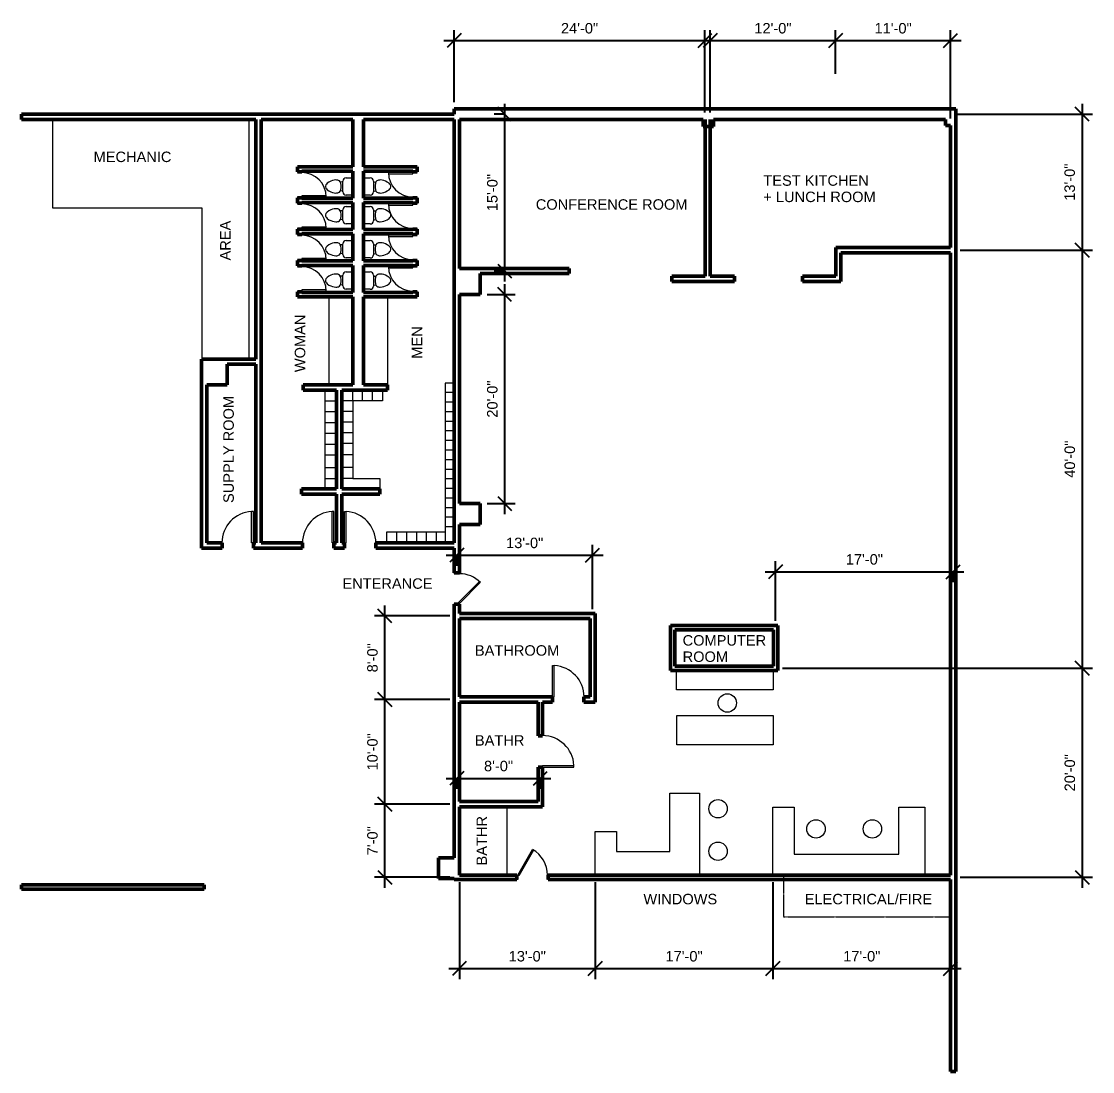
# Model space of a CAD drawing. Header units: inches. Extents: x 1913 to 17425, y -6710 to 1064.
# Drawn here: x 9635 to 10865, y -6710 to -5504 of the extents above; entities that cross this region are included whole.
import ezdxf

# ---------------------------------------------------------------- set-up
doc = ezdxf.new("R2010")
doc.units = ezdxf.units.IN
doc.header["$MEASUREMENT"] = 0
doc.linetypes.add('Demolished 3_16_', pattern=[0.28125, 0.1875, -0.09375])
for name, color, linetype, lineweight in [('A-ANNO-DIMS', 211, 'Continuous', 9), ('A-DETL-DEMO', 6, 'Demolished 3_16_', 9), ('A-DETL-MBND', 5, 'Continuous', 9), ('A-DOOR', 31, 'Continuous', 13), ('A-DOOR-FRAM', 31, 'Continuous', 20), ('A-WALL', 113, 'Continuous', 13), ('G-ANNO-TEXT', 231, 'Continuous', 9), ('I-WALL', 2, 'Continuous', 13), ('P-SANR-FIXT', 6, 'Continuous', 9)]:
    doc.layers.add(name, color=color, linetype=linetype, lineweight=lineweight)
doc.styles.add('Arial', font='arial.ttf', dxfattribs={"height": 12})
doc.styles.add('Arial_1', font='arial.ttf', dxfattribs={"height": 20})
doc.dimstyles.new('Linear_-_3_32__Arial', dxfattribs={"dimscale": 12, "dimtxt": 12.243113, "dimasz": 1.333333, "dimexe": 1, "dimexo": 0.666667, "dimgap": 0.666667, "dimtad": 1, "dimdec": 5, "dimrnd": 0.03125, "dimzin": 1, "dimdsep": 46, "dimlunit": 4, "dimtxsty": 'Arial', "dimblk1": 'OBLIQUE', "dimblk2": 'OBLIQUE', "dimsah": 1, "dimcen": 0.09, "dimdle": 1, "dimazin": 0, "dimtfac": 1, "dimtdec": 4, "dimtix": 1, "dimtmove": 0, "dimatfit": 3, "dimfxl": 1, "dimtvp": 1, "dimtfill": 1, "dimfrac": 2, "dimtolj": 1, "dimtzin": 0, "dimarcsym": 2})

# ---------------------------------------------------------------- blocks, each defined once
blk = doc.blocks.new('Single-Flush - 36_ x 84_-368894-Level 1')
at = {"layer": 'A-DOOR', "lineweight": 20}
for p, q in [((16, -3), (16, -39)), ((18, -3), (16, -3)), ((18, -3), (18, -39)), ((18, -39), (16, -39))]:
    blk.add_line(p, q, dxfattribs=at)
at = {"layer": 'A-DOOR', "lineweight": 9}
blk.add_arc((18, -3), 36.1, 180, 266.8211, dxfattribs=at)
blk = doc.blocks.new('Door-Interior-Single-1_Panel-Wood - 34_ x 80_-368912-Level 1')
at = {"layer": 'A-DOOR', "lineweight": 20}
for p, q in [((-1.2, -31.1), (15.8, -1.7)), ((17, -2.4), (0, -31.8)), ((15.8, -1.7), (17, -2.4)), ((0, -31.8), (-1.2, -31.1))]:
    blk.add_line(p, q, dxfattribs=at)
at = {"layer": 'A-DOOR', "lineweight": 9}
blk.add_arc((17, -2.4), 34, 180, 240, dxfattribs=at)
at = {"layer": 'A-DOOR-FRAM'}
for p, q in [((-18, 2.6), (-17, 2.6)), ((-18, -2.4), (-18, 2.6)), ((-17, 2.6), (-17, -2.4)), ((17, 2.6), (18, 2.6)), ((17, -2.4), (17, 2.6)), ((18, 2.6), (18, -2.4)), ((-17, -2.4), (-18, -2.4)), ((18, -2.4), (17, -2.4))]:
    blk.add_line(p, q, dxfattribs=at)
blk = doc.blocks.new('Single-Flush - 36_ x 84_-359215-Level 1')
at = {"layer": 'A-DOOR', "lineweight": 20}
for p, q in [((16, 2.5), (16, 38.5)), ((18, 38.5), (16, 38.5)), ((18, 2.5), (18, 38.5)), ((18, 2.5), (16, 2.5))]:
    blk.add_line(p, q, dxfattribs=at)
at = {"layer": 'A-DOOR', "lineweight": 9}
blk.add_arc((18, 2.5), 36.1, 93.1789, 180, dxfattribs=at)
blk = doc.blocks.new('Door-Interior-Single-1_Panel-Wood - 34_ x 80_-368923-Level 1')
at = {"layer": 'A-DOOR', "lineweight": 20}
for p, q in [((-7, 26.9), (-8, 25.9)), ((-8, 25.9), (16, 1.9)), ((17, 2.9), (-7, 26.9)), ((16, 1.9), (17, 2.9))]:
    blk.add_line(p, q, dxfattribs=at)
at = {"layer": 'A-DOOR', "lineweight": 9}
blk.add_arc((17, 2.9), 34, 135, 180, dxfattribs=at)
at = {"layer": 'A-DOOR-FRAM'}
for p, q in [((-17, 2.9), (-18, 2.9)), ((-18, 2.9), (-18, -3.1)), ((-17, -3.1), (-17, 2.9)), ((17, 2.9), (17, -3.1)), ((18, 2.9), (17, 2.9)), ((18, -3.1), (18, 2.9)), ((-18, -3.1), (-17, -3.1)), ((17, -3.1), (18, -3.1))]:
    blk.add_line(p, q, dxfattribs=at)
blk = doc.blocks.new('Single-Flush - 36_ x 84_-368911-Level 1')
at = {"layer": 'A-DOOR', "lineweight": 20}
for p, q in [((16, 3), (16, 39)), ((18, 39), (16, 39)), ((18, 3), (18, 39)), ((18, 3), (16, 3))]:
    blk.add_line(p, q, dxfattribs=at)
at = {"layer": 'A-DOOR', "lineweight": 9}
blk.add_arc((18, 3), 36.1, 93.1789, 180, dxfattribs=at)
blk = doc.blocks.new('Door-Interior-Single-1_Panel-Wood - 28_ x 80_-369651-Level 1')
at = {"layer": 'A-DOOR', "lineweight": 20}
for p, q in [((14, 30.4), (12.6, 30.4)), ((12.6, 30.4), (12.6, 2.4)), ((14, 2.4), (14, 30.4)), ((12.6, 2.4), (14, 2.4))]:
    blk.add_line(p, q, dxfattribs=at)
at = {"layer": 'A-DOOR', "lineweight": 9}
blk.add_arc((14, 2.4), 28, 90, 180, dxfattribs=at)
at = {"layer": 'A-DOOR-FRAM'}
for p, q in [((-14, 2.4), (-15, 2.4)), ((-15, 2.4), (-15, -2.6)), ((-14, -2.6), (-14, 2.4)), ((14, 2.4), (14, -2.6)), ((15, 2.4), (14, 2.4)), ((15, -2.6), (15, 2.4)), ((-15, -2.6), (-14, -2.6)), ((14, -2.6), (15, -2.6))]:
    blk.add_line(p, q, dxfattribs=at)
blk = doc.blocks.new('Toilet-Domestic-3D - Toilet-Domestic-3D-363334-Level 1')
at = {"layer": 'P-SANR-FIXT'}
for p, q in [((-10, 19.5), (10, 19.5)), ((-10, 11.7), (-10, 19.5)), ((10, 19.5), (10, 11.7)), ((-7.4, 1), (-7.5, 0)), ((-7.5, 0), (-7.3, -2)), ((-7.2, 2), (-7.4, 1)), ((-7, 3), (-7.2, 2)), ((-6.4, 4), (-7, 3)), ((-5.2, 5), (-6.4, 4)), ((6.2, 8), (-6.3, 8)), ((-4.9, 8), (-5.2, 5)), ((-3.8, 5.5), (-5.2, 5)), ((-1, 6), (-3.8, 5.5)), ((1, 6), (-1, 6)), ((3.8, 5.5), (1, 6)), ((5.2, 5), (3.8, 5.5)), ((4.9, 8), (5.2, 5)), ((6.4, 4), (5.2, 5)), ((7, 3), (6.4, 4)), ((7.2, 2), (7, 3)), ((7.4, 1), (7.2, 2)), ((7.3, -2), (7.5, 0)), ((7.5, 0), (7.4, 1)), ((-7.3, -2), (-6.8, -4)), ((-6.8, -4), (-6.1, -6)), ((-6.1, -6), (-5.1, -8)), ((-5.1, -8), (-3.7, -10)), ((-3.7, -10), (-2.7, -11)), ((-2.7, -11), (-1.9, -11.5)), ((-1.9, -11.5), (-0.5, -12)), ((-0.5, -12), (0.5, -12)), ((0.5, -12), (1.9, -11.5)), ((1.9, -11.5), (2.7, -11)), ((2.7, -11), (3.7, -10)), ((3.7, -10), (5.1, -8)), ((5.1, -8), (6.1, -6)), ((6.1, -6), (6.8, -4)), ((6.8, -4), (7.3, -2))]:
    blk.add_line(p, q, dxfattribs=at)
for centre, start, end in [((-6.3, 11.7), 180, 270), ((6.2, 11.7), 270, 360)]:
    blk.add_arc(centre, 3.73, start, end, dxfattribs=at)
blk = doc.blocks.new('_Oblique')
at = {"color": 0, "linetype": 'ByBlock', "lineweight": -2}
blk.add_line((-0.5, -0.5), (0.5, 0.5), dxfattribs=at)
blk = doc.blocks.new('*D440')
at = {"layer": 'A-ANNO-DIMS', "color": 0, "lineweight": -2, "transparency": 16777216}
for p, q in [((10570.2, -5564.1), (10570.2, -5514.1)), ((10702.2, -5615.6), (10702.2, -5514.1)), ((10558.2, -5526.1), (10714.2, -5526.1))]:
    blk.add_line(p, q, dxfattribs=at)
at = {"layer": 'Defpoints', "color": 0, "lineweight": 0, "transparency": 16777216}
for p in [(10702.2, -5526.1), (10570.2, -5572.1), (10702.2, -5623.6)]:
    blk.add_point(p, dxfattribs=at)
at = {"layer": 'A-ANNO-DIMS', "color": 0, "lineweight": -2, "transparency": 16777216, "xscale": 16, "yscale": 16, "zscale": 16, "rotation": 180}
blk.add_blockref('_Oblique', (10570.2, -5526.1), dxfattribs=at)
at = {"layer": 'A-ANNO-DIMS', "color": 0, "lineweight": -2, "transparency": 16777216, "xscale": 16, "yscale": 16, "zscale": 16}
blk.add_blockref('_Oblique', (10702.2, -5526.1), dxfattribs=at)
at = {"layer": 'A-ANNO-DIMS', "color": 3, "lineweight": 0, "transparency": 16777216, "insert": (10636.2, -5512), "char_height": 12, "width": 77.979, "attachment_point": 5, "style": 'Arial'}
blk.add_mtext('\\A1;11\'-0"', dxfattribs=at)
blk = doc.blocks.new('*D441')
at = {"layer": 'A-ANNO-DIMS', "color": 0, "lineweight": -2, "transparency": 16777216}
for p, q in [((10426.2, -5608.6), (10426.2, -5514.1)), ((10570.2, -5564.1), (10570.2, -5514.1)), ((10414.2, -5526.1), (10582.2, -5526.1))]:
    blk.add_line(p, q, dxfattribs=at)
at = {"layer": 'Defpoints', "color": 0, "lineweight": 0, "transparency": 16777216}
for p in [(10570.2, -5526.1), (10570.2, -5572.1), (10426.2, -5616.6)]:
    blk.add_point(p, dxfattribs=at)
at = {"layer": 'A-ANNO-DIMS', "color": 0, "lineweight": -2, "transparency": 16777216, "xscale": 16, "yscale": 16, "zscale": 16, "rotation": 180}
blk.add_blockref('_Oblique', (10426.2, -5526.1), dxfattribs=at)
at = {"layer": 'A-ANNO-DIMS', "color": 0, "lineweight": -2, "transparency": 16777216, "xscale": 16, "yscale": 16, "zscale": 16}
blk.add_blockref('_Oblique', (10570.2, -5526.1), dxfattribs=at)
at = {"layer": 'A-ANNO-DIMS', "color": 3, "lineweight": 0, "transparency": 16777216, "insert": (10498.2, -5512), "char_height": 12, "width": 77.979, "attachment_point": 5, "style": 'Arial'}
blk.add_mtext('\\A1;12\'-0"', dxfattribs=at)
blk = doc.blocks.new('*D442')
at = {"layer": 'A-ANNO-DIMS', "color": 0, "lineweight": -2, "transparency": 16777216}
for p, q in [((10132.2, -5596.6), (10132.2, -5514.1)), ((10420.2, -5608.6), (10420.2, -5514.1)), ((10120.2, -5526.1), (10432.2, -5526.1))]:
    blk.add_line(p, q, dxfattribs=at)
at = {"layer": 'Defpoints', "color": 0, "lineweight": 0, "transparency": 16777216}
for p in [(10420.2, -5526.1), (10132.2, -5604.6), (10420.2, -5616.6)]:
    blk.add_point(p, dxfattribs=at)
at = {"layer": 'A-ANNO-DIMS', "color": 0, "lineweight": -2, "transparency": 16777216, "xscale": 16, "yscale": 16, "zscale": 16, "rotation": 180}
blk.add_blockref('_Oblique', (10132.2, -5526.1), dxfattribs=at)
at = {"layer": 'A-ANNO-DIMS', "color": 0, "lineweight": -2, "transparency": 16777216, "xscale": 16, "yscale": 16, "zscale": 16}
blk.add_blockref('_Oblique', (10420.2, -5526.1), dxfattribs=at)
at = {"layer": 'A-ANNO-DIMS', "color": 3, "lineweight": 0, "transparency": 16777216, "insert": (10276.2, -5512), "char_height": 12, "width": 77.979, "attachment_point": 5, "style": 'Arial'}
blk.add_mtext('\\A1;24\'-0"', dxfattribs=at)
blk = doc.blocks.new('*D443')
at = {"layer": 'A-ANNO-DIMS', "color": 0, "lineweight": -2, "transparency": 16777216}
for p, q in [((10052.7, -6498.6), (10052.7, -6390.6)), ((10127.2, -6402.6), (10040.7, -6402.6)), ((10127.2, -6486.6), (10040.7, -6486.6))]:
    blk.add_line(p, q, dxfattribs=at)
at = {"layer": 'Defpoints', "color": 0, "lineweight": 0, "transparency": 16777216}
for p in [(10052.7, -6402.6), (10135.2, -6402.6), (10135.2, -6486.6)]:
    blk.add_point(p, dxfattribs=at)
at = {"layer": 'A-ANNO-DIMS', "color": 0, "lineweight": -2, "transparency": 16777216, "xscale": 16, "yscale": 16, "zscale": 16}
for p, rotation in [((10052.7, -6402.6), 90), ((10052.7, -6486.6), 270)]:
    blk.add_blockref('_Oblique', p, dxfattribs=dict(at, rotation=rotation))
at = {"layer": 'A-ANNO-DIMS', "color": 3, "lineweight": 0, "transparency": 16777216, "insert": (10038.5, -6444.6), "char_height": 12, "width": 64.135, "attachment_point": 5, "rotation": 90, "style": 'Arial'}
blk.add_mtext('\\A1;7\'-0"', dxfattribs=at)
blk = doc.blocks.new('*D444')
at = {"layer": 'A-ANNO-DIMS', "color": 0, "lineweight": -2, "transparency": 16777216}
for p, q in [((10052.7, -6414.6), (10052.7, -6270.6)), ((10127.2, -6282.6), (10040.7, -6282.6)), ((10127.2, -6402.6), (10040.7, -6402.6))]:
    blk.add_line(p, q, dxfattribs=at)
at = {"layer": 'Defpoints', "color": 0, "lineweight": 0, "transparency": 16777216}
for p in [(10052.7, -6282.6), (10135.2, -6282.6), (10135.2, -6402.6)]:
    blk.add_point(p, dxfattribs=at)
at = {"layer": 'A-ANNO-DIMS', "color": 0, "lineweight": -2, "transparency": 16777216, "xscale": 16, "yscale": 16, "zscale": 16}
for p, rotation in [((10052.7, -6282.6), 90), ((10052.7, -6402.6), 270)]:
    blk.add_blockref('_Oblique', p, dxfattribs=dict(at, rotation=rotation))
at = {"layer": 'A-ANNO-DIMS', "color": 3, "lineweight": 0, "transparency": 16777216, "insert": (10038.5, -6342.6), "char_height": 12, "width": 77.979, "attachment_point": 5, "rotation": 90, "style": 'Arial'}
blk.add_mtext('\\A1;10\'-0"', dxfattribs=at)
blk = doc.blocks.new('*D445')
at = {"layer": 'A-ANNO-DIMS', "color": 0, "lineweight": -2, "transparency": 16777216}
for p, q in [((10052.7, -6294.6), (10052.7, -6174.6)), ((10127.2, -6186.6), (10040.7, -6186.6)), ((10127.2, -6282.6), (10040.7, -6282.6))]:
    blk.add_line(p, q, dxfattribs=at)
at = {"layer": 'Defpoints', "color": 0, "lineweight": 0, "transparency": 16777216}
for p in [(10052.7, -6186.6), (10135.2, -6186.6), (10135.2, -6282.6)]:
    blk.add_point(p, dxfattribs=at)
at = {"layer": 'A-ANNO-DIMS', "color": 0, "lineweight": -2, "transparency": 16777216, "xscale": 16, "yscale": 16, "zscale": 16}
for p, rotation in [((10052.7, -6186.6), 90), ((10052.7, -6282.6), 270)]:
    blk.add_blockref('_Oblique', p, dxfattribs=dict(at, rotation=rotation))
at = {"layer": 'A-ANNO-DIMS', "color": 3, "lineweight": 0, "transparency": 16777216, "insert": (10038.5, -6234.6), "char_height": 12, "width": 64.135, "attachment_point": 5, "rotation": 90, "style": 'Arial'}
blk.add_mtext('\\A1;8\'-0"', dxfattribs=at)
blk = doc.blocks.new('*D446')
at = {"layer": 'A-ANNO-DIMS', "color": 0, "lineweight": -2, "transparency": 16777216}
for p, q in [((10190.2, -5805.6), (10190.2, -6069.6)), ((10170.2, -5817.6), (10202.2, -5817.6)), ((10170.2, -6057.6), (10202.2, -6057.6))]:
    blk.add_line(p, q, dxfattribs=at)
at = {"layer": 'Defpoints', "color": 0, "lineweight": 0, "transparency": 16777216}
for p in [(10162.2, -5817.6), (10162.2, -6057.6), (10190.2, -6057.6)]:
    blk.add_point(p, dxfattribs=at)
at = {"layer": 'A-ANNO-DIMS', "color": 0, "lineweight": -2, "transparency": 16777216, "xscale": 16, "yscale": 16, "zscale": 16}
for p, rotation in [((10190.2, -5817.6), 90), ((10190.2, -6057.6), 270)]:
    blk.add_blockref('_Oblique', p, dxfattribs=dict(at, rotation=rotation))
at = {"layer": 'A-ANNO-DIMS', "color": 3, "lineweight": 0, "transparency": 16777216, "insert": (10176.1, -5937.6), "char_height": 12, "width": 77.979, "attachment_point": 5, "rotation": 90, "style": 'Arial'}
blk.add_mtext('\\A1;20\'-0"', dxfattribs=at)
blk = doc.blocks.new('*D447')
at = {"layer": 'A-ANNO-DIMS', "color": 0, "lineweight": -2, "transparency": 16777216}
for p, q in [((10291.2, -6178.6), (10291.2, -6104.9)), ((10123.2, -6116.9), (10303.2, -6116.9)), ((10135.2, -6116.5), (10135.2, -6128.9))]:
    blk.add_line(p, q, dxfattribs=at)
at = {"layer": 'Defpoints', "color": 0, "lineweight": 0, "transparency": 16777216}
for p in [(10135.2, -6108.5), (10291.2, -6116.9), (10291.2, -6186.6)]:
    blk.add_point(p, dxfattribs=at)
at = {"layer": 'A-ANNO-DIMS', "color": 0, "lineweight": -2, "transparency": 16777216, "xscale": 16, "yscale": 16, "zscale": 16, "rotation": 180}
blk.add_blockref('_Oblique', (10135.2, -6116.9), dxfattribs=at)
at = {"layer": 'A-ANNO-DIMS', "color": 0, "lineweight": -2, "transparency": 16777216, "xscale": 16, "yscale": 16, "zscale": 16}
blk.add_blockref('_Oblique', (10291.2, -6116.9), dxfattribs=at)
at = {"layer": 'A-ANNO-DIMS', "color": 3, "lineweight": 0, "transparency": 16777216, "insert": (10213.2, -6102.8), "char_height": 12, "width": 77.979, "attachment_point": 5, "style": 'Arial'}
blk.add_mtext('\\A1;13\'-0"', dxfattribs=at)
blk = doc.blocks.new('*D448')
at = {"layer": 'A-ANNO-DIMS', "color": 0, "lineweight": -2, "transparency": 16777216}
for p, q in [((10138.2, -6492.1), (10138.2, -6603.4)), ((10294.2, -6492.1), (10294.2, -6603.4)), ((10126.2, -6591.4), (10306.2, -6591.4))]:
    blk.add_line(p, q, dxfattribs=at)
at = {"layer": 'Defpoints', "color": 0, "lineweight": 0, "transparency": 16777216}
for p in [(10138.2, -6484.1), (10294.2, -6484.1), (10294.2, -6591.4)]:
    blk.add_point(p, dxfattribs=at)
at = {"layer": 'A-ANNO-DIMS', "color": 0, "lineweight": -2, "transparency": 16777216, "xscale": 16, "yscale": 16, "zscale": 16, "rotation": 180}
blk.add_blockref('_Oblique', (10138.2, -6591.4), dxfattribs=at)
at = {"layer": 'A-ANNO-DIMS', "color": 0, "lineweight": -2, "transparency": 16777216, "xscale": 16, "yscale": 16, "zscale": 16}
blk.add_blockref('_Oblique', (10294.2, -6591.4), dxfattribs=at)
at = {"layer": 'A-ANNO-DIMS', "color": 3, "lineweight": 0, "transparency": 16777216, "insert": (10216.2, -6577.3), "char_height": 12, "width": 77.979, "attachment_point": 5, "style": 'Arial'}
blk.add_mtext('\\A1;13\'-0"', dxfattribs=at)
blk = doc.blocks.new('*D449')
at = {"layer": 'A-ANNO-DIMS', "color": 0, "lineweight": -2, "transparency": 16777216}
for p, q in [((10294.2, -6492.1), (10294.2, -6603.4)), ((10498.2, -6492.1), (10498.2, -6603.4)), ((10282.2, -6591.4), (10510.2, -6591.4))]:
    blk.add_line(p, q, dxfattribs=at)
at = {"layer": 'Defpoints', "color": 0, "lineweight": 0, "transparency": 16777216}
for p in [(10294.2, -6484.1), (10498.2, -6484.1), (10498.2, -6591.4)]:
    blk.add_point(p, dxfattribs=at)
at = {"layer": 'A-ANNO-DIMS', "color": 0, "lineweight": -2, "transparency": 16777216, "xscale": 16, "yscale": 16, "zscale": 16, "rotation": 180}
blk.add_blockref('_Oblique', (10294.2, -6591.4), dxfattribs=at)
at = {"layer": 'A-ANNO-DIMS', "color": 0, "lineweight": -2, "transparency": 16777216, "xscale": 16, "yscale": 16, "zscale": 16}
blk.add_blockref('_Oblique', (10498.2, -6591.4), dxfattribs=at)
at = {"layer": 'A-ANNO-DIMS', "color": 3, "lineweight": 0, "transparency": 16777216, "insert": (10396.2, -6577.3), "char_height": 12, "width": 77.979, "attachment_point": 5, "style": 'Arial'}
blk.add_mtext('\\A1;17\'-0"', dxfattribs=at)
blk = doc.blocks.new('*D450')
at = {"layer": 'A-ANNO-DIMS', "color": 0, "lineweight": -2, "transparency": 16777216}
for p, q in [((10498.2, -6492.1), (10498.2, -6603.4)), ((10702.2, -6590.9), (10702.2, -6603.4)), ((10486.2, -6591.4), (10714.2, -6591.4))]:
    blk.add_line(p, q, dxfattribs=at)
at = {"layer": 'Defpoints', "color": 0, "lineweight": 0, "transparency": 16777216}
for p in [(10498.2, -6484.1), (10702.2, -6582.9), (10702.2, -6591.4)]:
    blk.add_point(p, dxfattribs=at)
at = {"layer": 'A-ANNO-DIMS', "color": 0, "lineweight": -2, "transparency": 16777216, "xscale": 16, "yscale": 16, "zscale": 16, "rotation": 180}
blk.add_blockref('_Oblique', (10498.2, -6591.4), dxfattribs=at)
at = {"layer": 'A-ANNO-DIMS', "color": 0, "lineweight": -2, "transparency": 16777216, "xscale": 16, "yscale": 16, "zscale": 16}
blk.add_blockref('_Oblique', (10702.2, -6591.4), dxfattribs=at)
at = {"layer": 'A-ANNO-DIMS', "color": 3, "lineweight": 0, "transparency": 16777216, "insert": (10600.2, -6577.3), "char_height": 12, "width": 77.979, "attachment_point": 5, "style": 'Arial'}
blk.add_mtext('\\A1;17\'-0"', dxfattribs=at)
blk = doc.blocks.new('*D451')
at = {"layer": 'A-ANNO-DIMS', "color": 0, "lineweight": -2, "transparency": 16777216}
for p, q in [((10123.2, -6373), (10243.2, -6373)), ((10135.2, -6372.5), (10135.2, -6385)), ((10231.2, -6372.5), (10231.2, -6385))]:
    blk.add_line(p, q, dxfattribs=at)
at = {"layer": 'Defpoints', "color": 0, "lineweight": 0, "transparency": 16777216}
for p in [(10135.2, -6364.5), (10231.2, -6364.5), (10231.2, -6373)]:
    blk.add_point(p, dxfattribs=at)
at = {"layer": 'A-ANNO-DIMS', "color": 0, "lineweight": -2, "transparency": 16777216, "xscale": 16, "yscale": 16, "zscale": 16, "rotation": 180}
blk.add_blockref('_Oblique', (10135.2, -6373), dxfattribs=at)
at = {"layer": 'A-ANNO-DIMS', "color": 0, "lineweight": -2, "transparency": 16777216, "xscale": 16, "yscale": 16, "zscale": 16}
blk.add_blockref('_Oblique', (10231.2, -6373), dxfattribs=at)
at = {"layer": 'A-ANNO-DIMS', "color": 3, "lineweight": 0, "transparency": 16777216, "insert": (10183.2, -6358.9), "char_height": 12, "width": 64.135, "attachment_point": 5, "style": 'Arial'}
blk.add_mtext('\\A1;8\'-0"', dxfattribs=at)
blk = doc.blocks.new('*D452')
at = {"layer": 'A-ANNO-DIMS', "color": 0, "lineweight": -2, "transparency": 16777216}
for p, q in [((10190.2, -5598.6), (10190.2, -5802.6)), ((10190.7, -5610.6), (10178.2, -5610.6)), ((10190.7, -5790.6), (10178.2, -5790.6))]:
    blk.add_line(p, q, dxfattribs=at)
at = {"layer": 'Defpoints', "color": 0, "lineweight": 0, "transparency": 16777216}
for p in [(10198.7, -5610.6), (10190.2, -5790.6), (10198.7, -5790.6)]:
    blk.add_point(p, dxfattribs=at)
at = {"layer": 'A-ANNO-DIMS', "color": 0, "lineweight": -2, "transparency": 16777216, "xscale": 16, "yscale": 16, "zscale": 16}
for p, rotation in [((10190.2, -5610.6), 90), ((10190.2, -5790.6), 270)]:
    blk.add_blockref('_Oblique', p, dxfattribs=dict(at, rotation=rotation))
at = {"layer": 'A-ANNO-DIMS', "color": 3, "lineweight": 0, "transparency": 16777216, "insert": (10176.1, -5700.6), "char_height": 12, "width": 77.979, "attachment_point": 5, "rotation": 90, "style": 'Arial'}
blk.add_mtext('\\A1;15\'-0"', dxfattribs=at)
blk = doc.blocks.new('*D453')
at = {"layer": 'A-ANNO-DIMS', "color": 0, "lineweight": -2, "transparency": 16777216}
for p, q in [((10853.2, -5598.6), (10853.2, -5778.6)), ((10710.2, -5610.6), (10865.2, -5610.6)), ((10713.2, -5766.6), (10865.2, -5766.6))]:
    blk.add_line(p, q, dxfattribs=at)
at = {"layer": 'Defpoints', "color": 0, "lineweight": 0, "transparency": 16777216}
for p in [(10702.2, -5610.6), (10705.2, -5766.6), (10853.2, -5766.6)]:
    blk.add_point(p, dxfattribs=at)
at = {"layer": 'A-ANNO-DIMS', "color": 0, "lineweight": -2, "transparency": 16777216, "xscale": 16, "yscale": 16, "zscale": 16}
for p, rotation in [((10853.2, -5610.6), 90), ((10853.2, -5766.6), 270)]:
    blk.add_blockref('_Oblique', p, dxfattribs=dict(at, rotation=rotation))
at = {"layer": 'A-ANNO-DIMS', "color": 3, "lineweight": 0, "transparency": 16777216, "insert": (10839, -5688.6), "char_height": 12, "width": 77.979, "attachment_point": 5, "rotation": 90, "style": 'Arial'}
blk.add_mtext('\\A1;13\'-0"', dxfattribs=at)
blk = doc.blocks.new('*D454')
at = {"layer": 'A-ANNO-DIMS', "color": 0, "lineweight": -2, "transparency": 16777216}
for p, q in [((10853.2, -5754.6), (10853.2, -6258.6)), ((10713.2, -5766.6), (10865.2, -5766.6)), ((10509.2, -6246.6), (10865.2, -6246.6))]:
    blk.add_line(p, q, dxfattribs=at)
at = {"layer": 'Defpoints', "color": 0, "lineweight": 0, "transparency": 16777216}
for p in [(10705.2, -5766.6), (10501.2, -6246.6), (10853.2, -6246.6)]:
    blk.add_point(p, dxfattribs=at)
at = {"layer": 'A-ANNO-DIMS', "color": 0, "lineweight": -2, "transparency": 16777216, "xscale": 16, "yscale": 16, "zscale": 16}
for p, rotation in [((10853.2, -5766.6), 90), ((10853.2, -6246.6), 270)]:
    blk.add_blockref('_Oblique', p, dxfattribs=dict(at, rotation=rotation))
at = {"layer": 'A-ANNO-DIMS', "color": 3, "lineweight": 0, "transparency": 16777216, "insert": (10839.1, -6006.6), "char_height": 12, "width": 77.979, "attachment_point": 5, "rotation": 90, "style": 'Arial'}
blk.add_mtext('\\A1;40\'-0"', dxfattribs=at)
blk = doc.blocks.new('*D455')
at = {"layer": 'A-ANNO-DIMS', "color": 0, "lineweight": -2, "transparency": 16777216}
for p, q in [((10853.2, -6234.6), (10853.2, -6498.6)), ((10509.2, -6246.6), (10865.2, -6246.6)), ((10713.2, -6486.6), (10865.2, -6486.6))]:
    blk.add_line(p, q, dxfattribs=at)
at = {"layer": 'Defpoints', "color": 0, "lineweight": 0, "transparency": 16777216}
for p in [(10501.2, -6246.6), (10705.2, -6486.6), (10853.2, -6486.6)]:
    blk.add_point(p, dxfattribs=at)
at = {"layer": 'A-ANNO-DIMS', "color": 0, "lineweight": -2, "transparency": 16777216, "xscale": 16, "yscale": 16, "zscale": 16}
for p, rotation in [((10853.2, -6246.6), 90), ((10853.2, -6486.6), 270)]:
    blk.add_blockref('_Oblique', p, dxfattribs=dict(at, rotation=rotation))
at = {"layer": 'A-ANNO-DIMS', "color": 3, "lineweight": 0, "transparency": 16777216, "insert": (10839.1, -6366.6), "char_height": 12, "width": 77.979, "attachment_point": 5, "rotation": 90, "style": 'Arial'}
blk.add_mtext('\\A1;20\'-0"', dxfattribs=at)
blk = doc.blocks.new('*D456')
at = {"layer": 'A-ANNO-DIMS', "color": 0, "lineweight": -2, "transparency": 16777216}
for p, q in [((10501.2, -6192.1), (10501.2, -6123.8)), ((10489.2, -6135.8), (10717.2, -6135.8)), ((10705.2, -6135.4), (10705.2, -6147.8))]:
    blk.add_line(p, q, dxfattribs=at)
at = {"layer": 'Defpoints', "color": 0, "lineweight": 0, "transparency": 16777216}
for p in [(10705.2, -6127.4), (10705.2, -6135.8), (10501.2, -6200.1)]:
    blk.add_point(p, dxfattribs=at)
at = {"layer": 'A-ANNO-DIMS', "color": 0, "lineweight": -2, "transparency": 16777216, "xscale": 16, "yscale": 16, "zscale": 16, "rotation": 180}
blk.add_blockref('_Oblique', (10501.2, -6135.8), dxfattribs=at)
at = {"layer": 'A-ANNO-DIMS', "color": 0, "lineweight": -2, "transparency": 16777216, "xscale": 16, "yscale": 16, "zscale": 16}
blk.add_blockref('_Oblique', (10705.2, -6135.8), dxfattribs=at)
at = {"layer": 'A-ANNO-DIMS', "color": 3, "lineweight": 0, "transparency": 16777216, "insert": (10603.2, -6121.7), "char_height": 12, "width": 77.979, "attachment_point": 5, "style": 'Arial'}
blk.add_mtext('\\A1;17\'-0"', dxfattribs=at)

msp = doc.modelspace()

# ---------------------------------------------------------------- linework, layer by layer
at = {"color": 5, "lineweight": 0, "ltscale": 0.5}
for p, q in [((10015.991508, -5939.53125), (10015.991508, -5927.222274)), ((10026.84375, -5939.53125), (10026.84375, -5927.222274)), ((10038.65625, -5939.53125), (10038.65625, -5927.222274)), ((9984.241508, -5939.625), (9997.241508, -5939.625)), ((10015.991508, -5939.53125), (10003.241508, -5939.53125)), ((10015.991508, -5951.840226), (10003.241508, -5951.840226)), ((9984.241508, -5952.027726), (9997.241508, -5952.027726)), ((10015.991508, -5964.149201), (10003.241508, -5964.149201)), ((9984.241508, -5964.430451), (9997.241508, -5964.430451)), ((10015.991508, -5976.458177), (10003.241508, -5976.458177)), ((9984.241508, -5976.833177), (9997.241508, -5976.833177)), ((10015.991508, -5988.767152), (10003.241508, -5988.767152)), ((9984.241508, -5989.235902), (9997.241508, -5989.235902)), ((9984.241508, -6001.638628), (9997.241508, -6001.638628)), ((10015.991508, -6001.78125), (10003.241508, -6001.78125)), ((9984.241508, -6016.125), (9997.241508, -6016.125)), ((10015.991508, -6016.125), (10003.241508, -6016.125)), ((9984.241508, -6028.6875), (9997.241508, -6028.6875)), ((10015.991508, -6028.722274), (10003.241508, -6028.722274))]:
    msp.add_line(p, q, dxfattribs=at)
for points in [[(10387.583578, -6249.09375), (10498.350661, -6249.09375), (10498.350661, -6271.327089), (10387.583578, -6271.327089)], [(10387.952519, -6300.665438), (10498.350661, -6300.665438), (10498.350661, -6334.532823), (10387.952519, -6334.532823)]]:
    msp.add_lwpolyline(points, close=True, dxfattribs=at)
for centre in [(10445.792222, -6286.489301), (10435.195274, -6407.876547), (10547.659785, -6431.046413), (10612.404798, -6431.046413), (10435.195274, -6456.696106)]:
    msp.add_circle(centre, 10.596949, dxfattribs=at)
at = {"layer": 'A-DETL-DEMO'}
for p, q in [((10510.241508, -6484.09375), (10510.241508, -6532.09375)), ((10510.241508, -6532.09375), (10702.241508, -6532.09375))]:
    msp.add_line(p, q, dxfattribs=at)
at = {"layer": 'A-DETL-MBND'}
for p, q in [((9671.241508, -5616.09375), (9671.241508, -5718.09375)), ((9896.741508, -5891.651584), (9896.741508, -5616.59375)), ((9671.241508, -5718.09375), (9842.741508, -5718.09375)), ((9842.741508, -5718.09375), (9842.741508, -5892.151584)), ((9988.241508, -5819.59375), (9988.241508, -5921.222274)), ((10055.834203, -5819.59375), (10055.834203, -5921.222274)), ((9984.241508, -6040.651584), (9984.241508, -5927.222274)), ((10049.991508, -5927.222274), (10049.991508, -5939.53125)), ((10132.241508, -5919.222274), (10121.741508, -5919.222274)), ((10121.741508, -5919.222274), (10121.741508, -6090.222274)), ((10049.991508, -5939.53125), (10015.991508, -5939.53125)), ((10015.991508, -5939.53125), (10015.991508, -6028.722274)), ((10132.241508, -5930.227031), (10121.741508, -5930.227031)), ((10132.241508, -5941.231788), (10121.741508, -5941.231788)), ((10132.241508, -5952.236545), (10121.741508, -5952.236545)), ((10132.241508, -5963.241302), (10121.741508, -5963.241302)), ((10132.241508, -5974.246059), (10121.741508, -5974.246059)), ((10132.241508, -5985.250816), (10121.741508, -5985.250816)), ((10132.241508, -5996.255573), (10121.741508, -5996.255573)), ((10132.241508, -6007.26033), (10121.741508, -6007.26033)), ((10132.241508, -6018.265087), (10121.741508, -6018.265087)), ((10015.991508, -6028.722274), (10046.834203, -6028.722274)), ((10046.834203, -6028.722274), (10046.834203, -6041.151584)), ((10132.241508, -6029.269844), (10121.741508, -6029.269844)), ((10132.241508, -6040.274601), (10121.741508, -6040.274601)), ((10132.241508, -6051.279358), (10121.741508, -6051.279358)), ((10132.241508, -6062.284115), (10121.741508, -6062.284115)), ((10132.241508, -6073.288872), (10121.741508, -6073.288872)), ((10132.241508, -6084.293629), (10121.741508, -6084.293629)), ((10121.741508, -6090.222274), (10054.741508, -6090.222274)), ((10054.741508, -6090.222274), (10054.741508, -6102.651584)), ((10066.107872, -6090.222274), (10066.107872, -6102.651584)), ((10077.474235, -6090.222274), (10077.474235, -6102.651584)), ((10088.840599, -6090.222274), (10088.840599, -6102.651584)), ((10100.206962, -6090.222274), (10100.206962, -6102.651584)), ((10111.573326, -6090.222274), (10111.573326, -6102.651584)), ((10121.741508, -6090.222274), (10121.741508, -6102.651584)), ((10379.741508, -6457.09375), (10379.741508, -6390.09375)), ((10379.741508, -6390.09375), (10413.741508, -6390.09375)), ((10413.741508, -6390.09375), (10413.741508, -6484.09375)), ((10193.241508, -6484.09375), (10193.241508, -6405.59375)), ((10498.241508, -6406.09375), (10522.741508, -6406.09375)), ((10498.241508, -6484.09375), (10498.241508, -6406.09375)), ((10522.741508, -6406.09375), (10522.741508, -6460.09375)), ((10642.741508, -6460.09375), (10642.741508, -6406.09375)), ((10642.741508, -6406.09375), (10672.741508, -6406.09375)), ((10672.741508, -6406.09375), (10672.741508, -6484.09375)), ((10294.241508, -6434.09375), (10318.741508, -6434.09375)), ((10294.241508, -6484.09375), (10294.241508, -6434.09375)), ((10318.741508, -6434.09375), (10318.741508, -6457.09375)), ((10318.741508, -6457.09375), (10379.741508, -6457.09375)), ((10522.741508, -6460.09375), (10642.741508, -6460.09375)), ((10413.741508, -6484.09375), (10294.241508, -6484.09375)), ((10672.741508, -6484.09375), (10498.241508, -6484.09375))]:
    msp.add_line(p, q, dxfattribs=at)
at = {"layer": 'A-WALL', "lineweight": 50}
for p, q in [((10708.241508, -5604.59375), (10132.241508, -5604.59375)), ((10132.241508, -5604.59375), (10132.241508, -5610.59375)), ((10708.241508, -6709.59375), (10708.241508, -5604.59375)), ((10132.241508, -5610.59375), (9635.4375, -5610.59375)), ((9635.4375, -5610.59375), (9635.4375, -5616.59375)), ((9635.4375, -5616.59375), (9904.741508, -5616.59375)), ((9904.741508, -5616.59375), (9904.741508, -5891.651584)), ((9910.741508, -6102.651584), (9910.741508, -5616.59375)), ((9910.741508, -5616.59375), (10015.991508, -5616.59375)), ((10015.991508, -5616.59375), (10015.991508, -5671.09375)), ((10027.991508, -5616.59375), (10132.241508, -5616.59375)), ((10027.991508, -5671.09375), (10027.991508, -5616.59375)), ((10132.241508, -5616.59375), (10132.241508, -6102.651584)), ((10138.241508, -5616.59375), (10417.991508, -5616.59375)), ((10138.241508, -5787.59375), (10138.241508, -5616.59375)), ((10417.991508, -5616.59375), (10417.991508, -5624.59375)), ((10420.241508, -5616.59375), (10420.241508, -5796.59375)), ((10426.241508, -5796.59375), (10426.241508, -5616.59375)), ((10429.991508, -5616.59375), (10696.241508, -5616.59375)), ((10429.991508, -5624.59375), (10429.991508, -5616.59375)), ((10696.241508, -5616.59375), (10696.241508, -5623.59375)), ((10417.991508, -5624.59375), (10429.991508, -5624.59375)), ((10696.241508, -5623.59375), (10702.241508, -5623.59375)), ((10702.241508, -5623.59375), (10702.241508, -5763.59375)), ((10015.991508, -5676.09375), (10015.991508, -5707.09375)), ((10027.991508, -5707.09375), (10027.991508, -5676.09375)), ((10015.991508, -5712.09375), (10015.991508, -5743.09375)), ((10027.991508, -5743.09375), (10027.991508, -5712.09375)), ((10015.991508, -5748.09375), (10015.991508, -5779.09375)), ((10027.991508, -5779.09375), (10027.991508, -5748.09375)), ((10570.241508, -5763.59375), (10570.241508, -5796.59375)), ((10702.241508, -5763.59375), (10570.241508, -5763.59375)), ((10576.241508, -5802.59375), (10576.241508, -5769.59375)), ((10576.241508, -5769.59375), (10702.241508, -5769.59375)), ((10702.241508, -5769.59375), (10702.241508, -6484.09375)), ((10015.991508, -5784.09375), (10015.991508, -5815.09375)), ((10027.991508, -5815.09375), (10027.991508, -5784.09375)), ((10264.241508, -5787.59375), (10138.241508, -5787.59375)), ((10264.241508, -5793.59375), (10264.241508, -5787.59375)), ((10162.241508, -5793.59375), (10264.241508, -5793.59375)), ((10162.241508, -5817.59375), (10162.241508, -5793.59375)), ((10420.241508, -5796.59375), (10381.991508, -5796.59375)), ((10381.991508, -5796.59375), (10381.991508, -5802.59375)), ((10381.991508, -5802.59375), (10453.991508, -5802.59375)), ((10453.991508, -5796.59375), (10426.241508, -5796.59375)), ((10453.991508, -5802.59375), (10453.991508, -5796.59375)), ((10570.241508, -5796.59375), (10531.991508, -5796.59375)), ((10531.991508, -5796.59375), (10531.991508, -5802.59375)), ((10531.991508, -5802.59375), (10576.241508, -5802.59375)), ((10015.991508, -5820.09375), (10015.991508, -5921.222274)), ((10027.991508, -5921.222274), (10027.991508, -5820.09375)), ((10138.241508, -6057.59375), (10138.241508, -5817.59375)), ((10138.241508, -5817.59375), (10162.241508, -5817.59375)), ((9842.241508, -5891.651584), (9842.241508, -6108.651584)), ((9904.741508, -5891.651584), (9842.241508, -5891.651584)), ((9871.741508, -5897.651584), (9904.741508, -5897.651584)), ((9871.741508, -5921.151584), (9871.741508, -5897.651584)), ((9904.741508, -5897.651584), (9904.741508, -6102.651584)), ((9848.241508, -6102.651584), (9848.241508, -5921.151584)), ((9848.241508, -5921.151584), (9871.741508, -5921.151584)), ((10015.991508, -5921.222274), (9958.834203, -5921.222274)), ((9958.834203, -5921.222274), (9958.834203, -5927.222274)), ((9958.834203, -5927.222274), (9997.241508, -5927.222274)), ((9997.241508, -5927.222274), (9997.241508, -6040.651584)), ((10003.241508, -5927.222274), (10055.834203, -5927.222274)), ((10003.241508, -6040.651584), (10003.241508, -5927.222274)), ((10055.834203, -5921.222274), (10027.991508, -5921.222274)), ((10055.834203, -5927.222274), (10055.834203, -5921.222274)), ((9997.241508, -6040.651584), (9956.834203, -6040.651584)), ((9956.834203, -6040.651584), (9956.834203, -6046.651584)), ((9956.834203, -6046.651584), (9997.241508, -6046.651584)), ((9997.241508, -6046.651584), (9997.241508, -6102.651584)), ((10046.834203, -6040.651584), (10003.241508, -6040.651584)), ((10003.241508, -6102.651584), (10003.241508, -6046.651584)), ((10003.241508, -6046.651584), (10046.834203, -6046.651584)), ((10046.834203, -6046.651584), (10046.834203, -6040.651584)), ((10162.241508, -6057.59375), (10138.241508, -6057.59375)), ((10162.241508, -6081.59375), (10162.241508, -6057.59375)), ((10138.241508, -6137.09375), (10138.241508, -6081.59375)), ((10138.241508, -6081.59375), (10162.241508, -6081.59375)), ((9842.241508, -6108.651584), (9865.741508, -6108.651584)), ((9865.741508, -6102.651584), (9848.241508, -6102.651584)), ((9865.741508, -6108.651584), (9865.741508, -6102.651584)), ((9904.741508, -6102.651584), (9901.741508, -6102.651584)), ((9901.741508, -6102.651584), (9901.741508, -6108.651584)), ((9901.741508, -6108.651584), (9958.241508, -6108.651584)), ((9958.241508, -6102.651584), (9910.741508, -6102.651584)), ((9958.241508, -6108.651584), (9958.241508, -6102.651584)), ((9997.241508, -6102.651584), (9994.241508, -6102.651584)), ((9994.241508, -6102.651584), (9994.241508, -6108.651584)), ((9994.241508, -6108.651584), (10006.241508, -6108.651584)), ((10006.241508, -6102.651584), (10003.241508, -6102.651584)), ((10006.241508, -6108.651584), (10006.241508, -6102.651584)), ((10132.241508, -6102.651584), (10042.241508, -6102.651584)), ((10042.241508, -6102.651584), (10042.241508, -6108.651584)), ((10042.241508, -6108.651584), (10132.241508, -6108.651584)), ((10132.241508, -6108.651584), (10132.241508, -6137.09375)), ((10132.241508, -6137.09375), (10138.241508, -6137.09375)), ((10132.241508, -6173.09375), (10132.241508, -6464.09375)), ((10138.241508, -6173.09375), (10132.241508, -6173.09375)), ((10138.241508, -6183.59375), (10138.241508, -6173.09375)), ((10294.241508, -6183.59375), (10138.241508, -6183.59375)), ((10294.241508, -6285.59375), (10294.241508, -6183.59375)), ((10138.241508, -6279.59375), (10138.241508, -6189.59375)), ((10138.241508, -6189.59375), (10288.241508, -6189.59375)), ((10288.241508, -6189.59375), (10288.241508, -6279.59375)), ((10245.241508, -6279.59375), (10138.241508, -6279.59375)), ((10245.241508, -6285.59375), (10245.241508, -6279.59375)), ((10288.241508, -6279.59375), (10281.241508, -6279.59375)), ((10281.241508, -6279.59375), (10281.241508, -6285.59375)), ((10138.241508, -6399.59375), (10138.241508, -6285.59375)), ((10138.241508, -6285.59375), (10228.741508, -6285.59375)), ((10233.741508, -6285.59375), (10245.241508, -6285.59375)), ((10281.241508, -6285.59375), (10294.241508, -6285.59375)), ((10228.741508, -6399.59375), (10138.241508, -6399.59375)), ((10138.241508, -6484.09375), (10138.241508, -6405.59375)), ((10138.241508, -6405.59375), (10228.741508, -6405.59375)), ((10132.241508, -6464.09375), (10114.241508, -6464.09375)), ((10114.241508, -6464.09375), (10114.241508, -6488.09375)), ((10114.241508, -6488.09375), (10132.241508, -6488.09375)), ((10132.241508, -6488.09375), (10132.241508, -6489.09375)), ((10132.241508, -6489.09375), (10138.241508, -6489.09375)), ((10702.241508, -6489.09375), (10702.241508, -6709.59375)), ((10702.241508, -6709.59375), (10708.241508, -6709.59375))]:
    msp.add_line(p, q, dxfattribs=at)
at = {"layer": 'I-WALL', "lineweight": 50}
for p, q in [((10015.991508, -5671.09375), (9952.334203, -5671.09375)), ((9952.334203, -5671.09375), (9952.334203, -5676.59375)), ((9952.334203, -5676.59375), (9957.334203, -5676.59375)), ((9957.334203, -5676.09375), (10015.991508, -5676.09375)), ((9957.334203, -5676.59375), (9957.334203, -5676.09375)), ((10089.834203, -5671.09375), (10027.991508, -5671.09375)), ((10027.991508, -5676.09375), (10084.834203, -5676.09375)), ((10084.834203, -5676.09375), (10084.834203, -5676.59375)), ((10084.834203, -5676.59375), (10089.834203, -5676.59375)), ((10089.834203, -5676.59375), (10089.834203, -5671.09375)), ((9952.334203, -5706.59375), (9952.334203, -5712.59375)), ((9957.334203, -5706.59375), (9952.334203, -5706.59375)), ((9952.334203, -5712.59375), (9957.334203, -5712.59375)), ((9957.334203, -5707.09375), (9957.334203, -5706.59375)), ((10015.991508, -5707.09375), (9957.334203, -5707.09375)), ((9957.334203, -5712.09375), (10015.991508, -5712.09375)), ((9957.334203, -5712.59375), (9957.334203, -5712.09375)), ((10084.834203, -5707.09375), (10027.991508, -5707.09375)), ((10027.991508, -5712.09375), (10084.834203, -5712.09375)), ((10084.834203, -5706.59375), (10084.834203, -5707.09375)), ((10089.834203, -5706.59375), (10084.834203, -5706.59375)), ((10084.834203, -5712.09375), (10084.834203, -5712.59375)), ((10084.834203, -5712.59375), (10089.834203, -5712.59375)), ((10089.834203, -5712.59375), (10089.834203, -5706.59375)), ((9952.334203, -5742.59375), (9952.334203, -5748.59375)), ((9957.334203, -5742.59375), (9952.334203, -5742.59375)), ((9957.334203, -5743.09375), (9957.334203, -5742.59375)), ((10084.834203, -5742.59375), (10084.834203, -5743.09375)), ((10089.834203, -5742.59375), (10084.834203, -5742.59375)), ((10089.834203, -5748.59375), (10089.834203, -5742.59375)), ((9952.334203, -5748.59375), (9957.334203, -5748.59375)), ((10015.991508, -5743.09375), (9957.334203, -5743.09375)), ((9957.334203, -5748.59375), (9957.334203, -5748.09375)), ((9957.334203, -5748.09375), (10015.991508, -5748.09375)), ((10084.834203, -5743.09375), (10027.991508, -5743.09375)), ((10027.991508, -5748.09375), (10084.834203, -5748.09375)), ((10084.834203, -5748.09375), (10084.834203, -5748.59375)), ((10084.834203, -5748.59375), (10089.834203, -5748.59375)), ((9952.334203, -5778.59375), (9952.334203, -5784.59375)), ((9957.334203, -5778.59375), (9952.334203, -5778.59375)), ((9957.334203, -5779.09375), (9957.334203, -5778.59375)), ((10015.991508, -5779.09375), (9957.334203, -5779.09375)), ((10084.834203, -5779.09375), (10027.991508, -5779.09375)), ((10084.834203, -5778.59375), (10084.834203, -5779.09375)), ((10089.834203, -5778.59375), (10084.834203, -5778.59375)), ((10089.834203, -5784.59375), (10089.834203, -5778.59375)), ((9952.334203, -5784.59375), (9957.334203, -5784.59375)), ((9957.334203, -5784.09375), (10015.991508, -5784.09375)), ((9957.334203, -5784.59375), (9957.334203, -5784.09375)), ((10027.991508, -5784.09375), (10084.834203, -5784.09375)), ((10084.834203, -5784.09375), (10084.834203, -5784.59375)), ((10084.834203, -5784.59375), (10089.834203, -5784.59375)), ((9952.334203, -5814.59375), (9952.334203, -5820.09375)), ((9957.334203, -5814.59375), (9952.334203, -5814.59375)), ((9957.334203, -5815.09375), (9957.334203, -5814.59375)), ((10015.991508, -5815.09375), (9957.334203, -5815.09375)), ((10084.834203, -5815.09375), (10027.991508, -5815.09375)), ((10084.834203, -5814.59375), (10084.834203, -5815.09375)), ((10089.834203, -5814.59375), (10084.834203, -5814.59375)), ((10089.834203, -5820.09375), (10089.834203, -5814.59375)), ((9952.334203, -5820.09375), (10015.991508, -5820.09375)), ((10027.991508, -5820.09375), (10089.834203, -5820.09375)), ((10503.741508, -6197.59375), (10380.741508, -6197.59375)), ((10380.741508, -6197.59375), (10380.741508, -6249.09375)), ((10503.741508, -6249.09375), (10503.741508, -6197.59375)), ((10385.741508, -6202.59375), (10498.741508, -6202.59375)), ((10385.741508, -6244.09375), (10385.741508, -6202.59375)), ((10498.741508, -6202.59375), (10498.741508, -6244.09375)), ((10498.741508, -6244.09375), (10385.741508, -6244.09375)), ((10380.741508, -6249.09375), (10503.741508, -6249.09375)), ((10228.741508, -6285.59375), (10228.741508, -6324.09375)), ((10233.741508, -6324.09375), (10233.741508, -6285.59375)), ((10228.741508, -6324.09375), (10233.741508, -6324.09375)), ((10228.741508, -6360.09375), (10228.741508, -6399.59375)), ((10233.741508, -6360.09375), (10228.741508, -6360.09375)), ((10233.741508, -6405.59375), (10233.741508, -6360.09375)), ((10228.741508, -6405.59375), (10233.741508, -6405.59375)), ((10204.241508, -6484.09375), (10138.241508, -6484.09375)), ((10138.241508, -6489.09375), (10204.241508, -6489.09375)), ((10204.241508, -6489.09375), (10204.241508, -6484.09375)), ((10702.241508, -6484.09375), (10240.241508, -6484.09375)), ((10240.241508, -6484.09375), (10240.241508, -6489.09375)), ((10240.241508, -6489.09375), (10702.241508, -6489.09375)), ((9845.241508, -6495.09375), (9635.4375, -6495.09375)), ((9635.4375, -6495.09375), (9635.4375, -6500.09375)), ((9635.4375, -6500.09375), (9845.241508, -6500.09375)), ((9845.241508, -6500.09375), (9845.241508, -6495.09375))]:
    msp.add_line(p, q, dxfattribs=at)

# ---------------------------------------------------------------- block references
at = {"layer": 'A-DOOR'}
for name, p, rotation in [('Door-Interior-Single-1_Panel-Wood - 28_ x 80_-369651-Level 1', (9954.959203, -5691.59375), 269.9999999999999), ('Door-Interior-Single-1_Panel-Wood - 28_ x 80_-369651-Level 1', (10087.209203, -5691.59375), 89.9999999999999), ('Door-Interior-Single-1_Panel-Wood - 28_ x 80_-369651-Level 1', (9954.959203, -5727.59375), 269.9999999999999), ('Door-Interior-Single-1_Panel-Wood - 28_ x 80_-369651-Level 1', (10087.209203, -5727.59375), 89.9999999999999), ('Door-Interior-Single-1_Panel-Wood - 28_ x 80_-369651-Level 1', (9954.959203, -5763.59375), 269.9999999999999), ('Door-Interior-Single-1_Panel-Wood - 28_ x 80_-369651-Level 1', (10087.209203, -5763.59375), 89.9999999999999), ('Door-Interior-Single-1_Panel-Wood - 28_ x 80_-369651-Level 1', (9954.959203, -5799.59375), 269.9999999999999), ('Door-Interior-Single-1_Panel-Wood - 28_ x 80_-369651-Level 1', (10087.209203, -5799.59375), 89.9999999999999), ('Single-Flush - 36_ x 84_-368894-Level 1', (10024.241508, -6105.651584), 180), ('Door-Interior-Single-1_Panel-Wood - 34_ x 80_-368923-Level 1', (10135.366508, -6155.09375), 269.9999999999999), ('Single-Flush - 36_ x 84_-368894-Level 1', (10263.241508, -6282.59375), 180), ('Single-Flush - 36_ x 84_-359215-Level 1', (10231.241508, -6342.09375), 269.9999999999999), ('Door-Interior-Single-1_Panel-Wood - 34_ x 80_-368912-Level 1', (10222.241508, -6486.46875), 180)]:
    msp.add_blockref(name, p, dxfattribs=dict(at, rotation=rotation))
for p in [(9883.741508, -6105.651584), (9976.241508, -6105.651584)]:
    msp.add_blockref('Single-Flush - 36_ x 84_-368911-Level 1', p, dxfattribs=at)
at = {"layer": 'P-SANR-FIXT'}
for p, rotation in [((9996.515287, -5693.59375), 269.9999999999995), ((10047.46773, -5693.59375), 89.9999999999999), ((9996.515287, -5726.59375), 269.9999999999995), ((10047.46773, -5726.59375), 89.9999999999999), ((9996.515287, -5765.59375), 269.9999999999995), ((10047.46773, -5765.59375), 89.9999999999999), ((9996.515287, -5801.59375), 269.9999999999995), ((10047.46773, -5801.59375), 89.9999999999999)]:
    msp.add_blockref('Toilet-Domestic-3D - Toilet-Domestic-3D-363334-Level 1', p, dxfattribs=dict(at, rotation=rotation))

# ---------------------------------------------------------------- texts
at = {"layer": 'G-ANNO-TEXT', "color": 7, "char_height": 12, "attachment_point": 1, "style": 'Arial_1'}
for s, insert, width in [('MECHANIC', (9718.274287, -5653.549502), 107.868), ('TEST KITCHEN', (10487.216477, -5680.749942), 146.955), ('+ LUNCH ROOM', (10487.216477, -5699.499942), 155.439), ('CONFERENCE ROOM', (10225.97506, -5708.240375), 210.282), ('ENTERANCE', (10003.97639, -6143.388529), 125.139), ('COMPUTER', (10394.537204, -6208.599752), 115.746), ('BATHROOM', (10156.062129, -6220.189242), 116.958), ('ROOM', (10394.537204, -6227.349752), 62.721), ('BATHR', (10156.062129, -6323.436764), 68.781), ('ELECTRICAL/FIRE', (10534.733501, -6505.57483), 177.255), ('WINDOWS', (10349.512088, -6505.57483), 177.255)]:
    msp.add_mtext(s, dxfattribs=dict(at, insert=insert, width=width))
at = {"layer": 'G-ANNO-TEXT', "color": 7, "char_height": 12, "attachment_point": 1, "rotation": 90, "style": 'Arial_1'}
for s, insert, width in [('AREA', (9863.525245, -5778.485133), 55.449), ('WOMAN', (9949.27444, -5906.726278), 80.598), ('MEN', (10083.598374, -5891.284873), 44.844), ('SUPPLY ROOM', (9867.265675, -6056.934735), 148.773), ('BATHR', (10157.898959, -6473.000913), 68.781)]:
    msp.add_mtext(s, dxfattribs=dict(at, insert=insert, width=width))

# ---------------------------------------------------------------- dimensions: what is measured, and where the dimension line sits
at = {"layer": 'A-ANNO-DIMS', "color": 1, "lineweight": 0}
for base, p1, p2, picture, middle in [((10420.241508, -5526.096695), (10132.241508, -5604.59375), (10420.241508, -5616.59375), '*D442', (10276.241508, -5511.969819)), ((10570.241508, -5526.096695), (10426.241508, -5616.59375), (10570.241508, -5572.141654), '*D441', (10498.241508, -5511.969819)), ((10702.241508, -5526.096695), (10570.241508, -5572.141654), (10702.241508, -5623.59375), '*D440', (10636.241508, -5511.969819)), ((10291.241508, -6116.936684), (10135.241508, -6108.451402), (10291.241508, -6186.59375), '*D447', (10213.241508, -6102.805715)), ((10705.241508, -6135.841018), (10501.241508, -6200.09375), (10705.241508, -6127.355737), '*D456', (10603.241508, -6121.714143)), ((10231.241508, -6372.991735), (10135.241508, -6364.506454), (10231.241508, -6364.506454), '*D451', (10183.241508, -6358.864859)), ((10294.241508, -6591.427629), (10138.241508, -6484.09375), (10294.241508, -6484.09375), '*D448', (10216.241508, -6577.29666)), ((10498.241508, -6591.427629), (10294.241508, -6484.09375), (10498.241508, -6484.09375), '*D449', (10396.241508, -6577.300753)), ((10702.241508, -6591.427629), (10498.241508, -6484.09375), (10702.241508, -6582.942347), '*D450', (10600.241508, -6577.300753))]:
    dim = msp.add_linear_dim(base=base, p1=p1, p2=p2, dimstyle='Linear_-_3_32__Arial', override={"dimpost": '<>', "dimclrt": 3, "dimfxl": 288.006944, "dimtfill": 0}, dxfattribs=at)
    dim.commit()
    dim.dimension.update_dxf_attribs({"geometry": picture, "text_midpoint": middle})
for base, p1, p2, picture, middle in [((10190.231712, -5790.59375), (10198.716993, -5610.59375), (10198.716993, -5790.59375), '*D452', (10176.104836, -5700.59375)), ((10853.177041, -5766.59375), (10702.241508, -5610.59375), (10705.241508, -5766.59375), '*D453', (10839.046072, -5688.59375)), ((10853.177041, -6246.59375), (10705.241508, -5766.59375), (10501.241508, -6246.59375), '*D454', (10839.050165, -6006.59375)), ((10190.231712, -6057.59375), (10162.241508, -5817.59375), (10162.241508, -6057.59375), '*D446', (10176.104836, -5937.59375)), ((10052.673817, -6186.59375), (10135.241508, -6282.59375), (10135.241508, -6186.59375), '*D445', (10038.546941, -6234.59375)), ((10853.177041, -6486.59375), (10501.241508, -6246.59375), (10705.241508, -6486.59375), '*D455', (10839.050165, -6366.59375)), ((10052.673817, -6282.59375), (10135.241508, -6402.59375), (10135.241508, -6282.59375), '*D444', (10038.546941, -6342.59375)), ((10052.673817, -6402.59375), (10135.241508, -6486.59375), (10135.241508, -6402.59375), '*D443', (10038.546941, -6444.59375))]:
    dim = msp.add_linear_dim(base=base, p1=p1, p2=p2, angle=90, dimstyle='Linear_-_3_32__Arial', override={"dimpost": '<>', "dimclrt": 3, "dimfxl": 288.006944, "dimtfill": 0}, dxfattribs=at)
    dim.commit()
    dim.dimension.update_dxf_attribs({"geometry": picture, "text_midpoint": middle})

doc.saveas('drawing.dxf')
